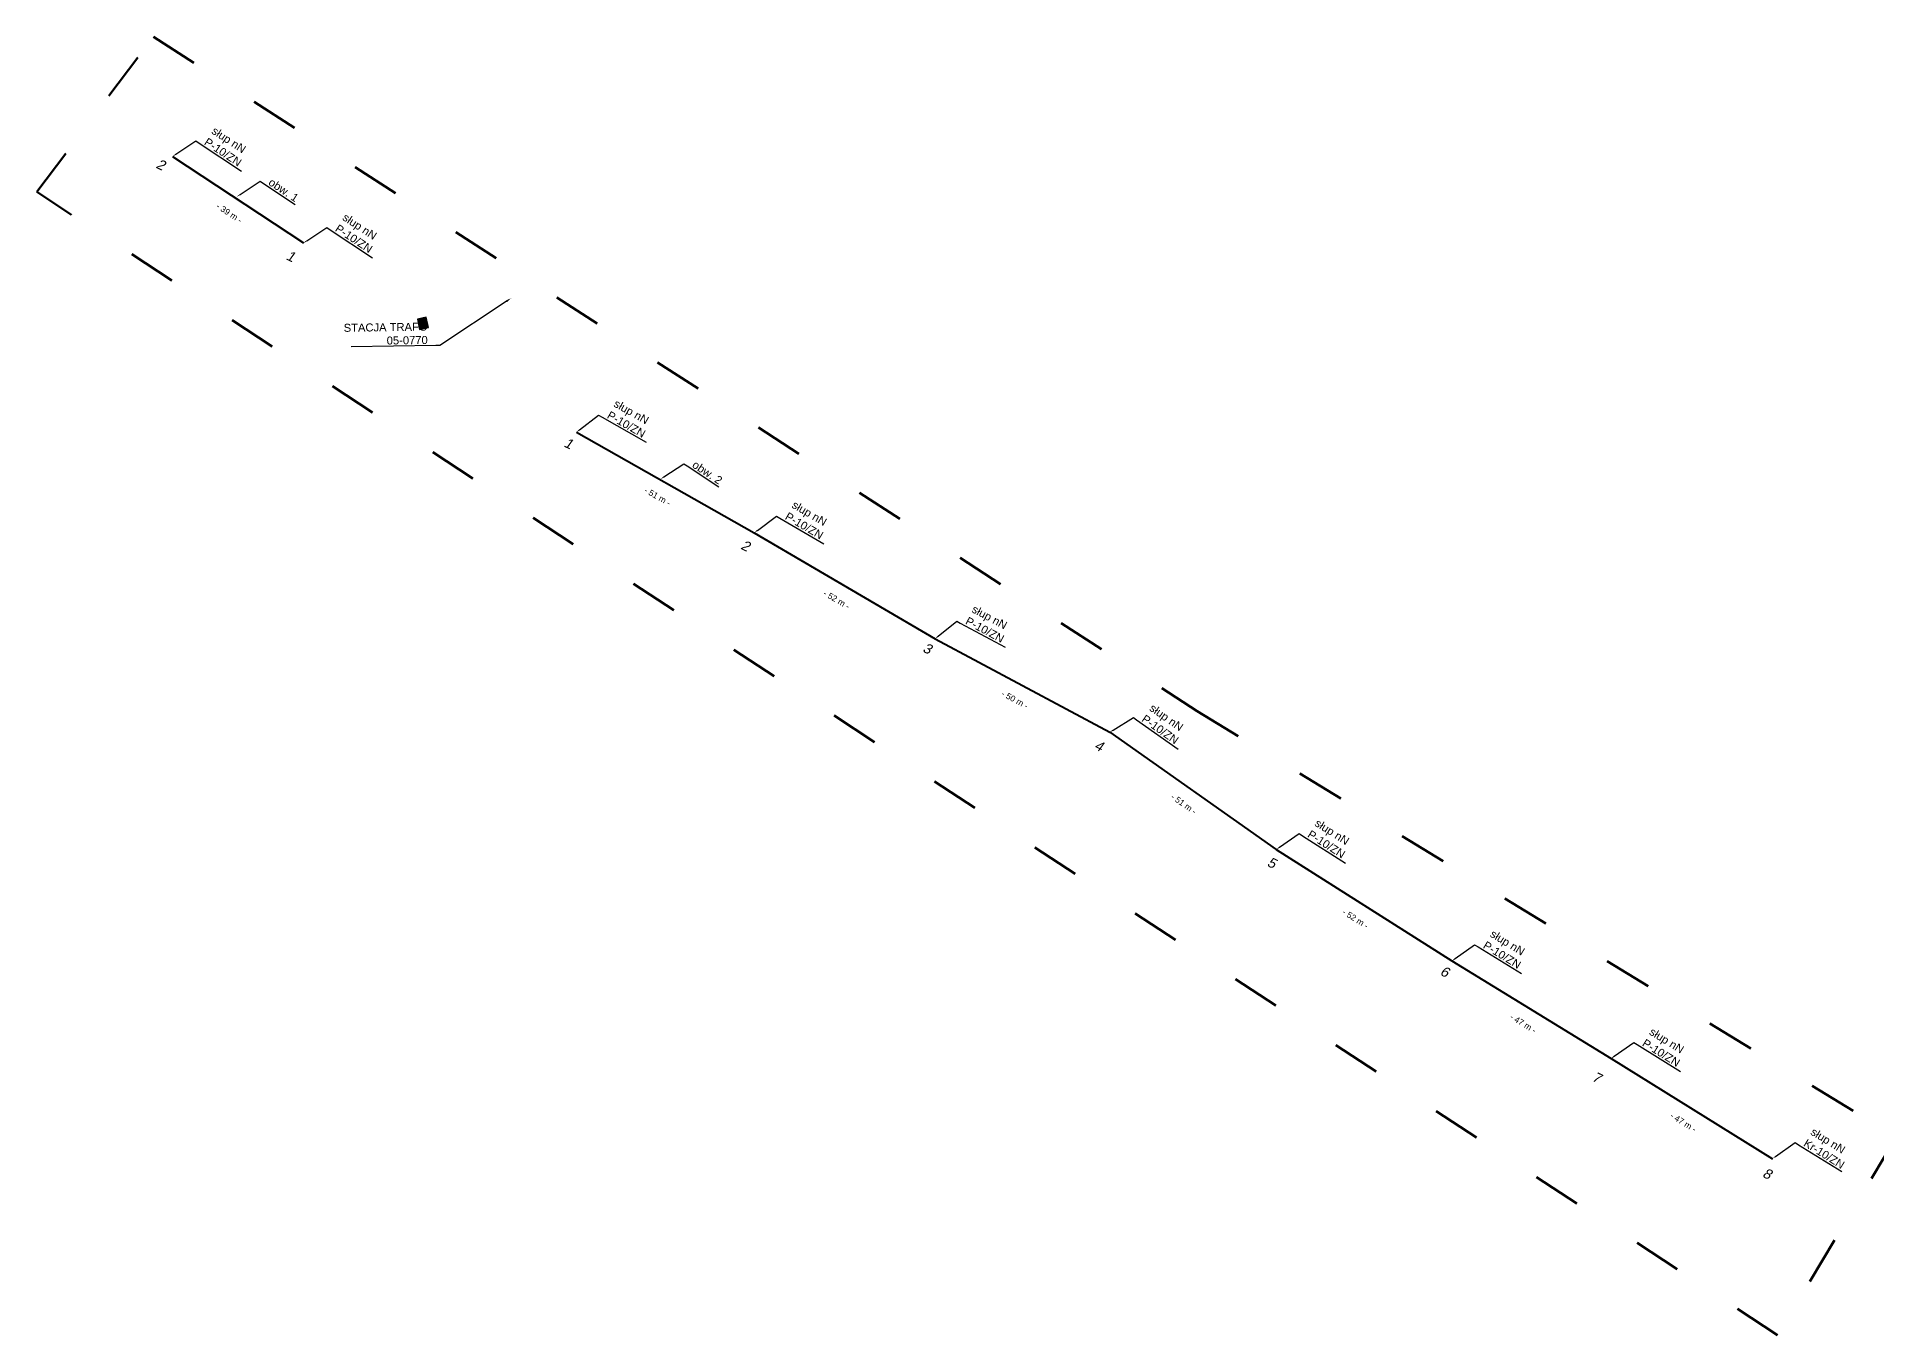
# Model space of a CAD drawing. Header units: metres. Extents: x 7540933 to 7542866, y 5787373 to 5789259.
# Drawn here: x 7540932.6 to 7541392.3, y 5788727.4 to 5789051.7 of the extents above; entities that cross this region are included whole.
import ezdxf
from ezdxf import colors
from ezdxf.entities.mleader import LeaderData, LeaderLine
from ezdxf.math import Vec2, Vec3

# ---------------------------------------------------------------- set-up
doc = ezdxf.new("R2010")
doc.units = ezdxf.units.M
doc.header["$MEASUREMENT"] = 0
doc.linetypes.add('ACAD_ISO03W100', pattern=[30, 12, -18])
for name, color, linetype, lineweight in [('!TELE', 30, 'Continuous', 40), ('!trafo', 6, 'ACAD_ISO03W100', 50), ('_numery slupow etap 4 cz. 2', 7, 'Continuous', 40)]:
    doc.layers.add(name, color=color, linetype=linetype, lineweight=lineweight)
for name, color, linetype in [('!wymiary', 7, 'Continuous'), ('_MM opisy', 7, 'Continuous'), ('_mm trafo', 3, 'Continuous')]:
    doc.layers.add(name, color=color, linetype=linetype)
doc.styles.get("Standard").update_dxf_attribs({"font": 'arial.ttf'})
doc.dimstyles.new('opis linie', dxfattribs={"dimtxt": 1.5, "dimasz": 0.18, "dimexe": 0.18, "dimexo": 0.0625, "dimgap": 2.5, "dimtad": 4, "dimdec": 0, "dimzin": 0, "dimdsep": 46, "dimtxsty": 'Standard', "dimcen": 0.09, "dimse1": 1, "dimse2": 1, "dimsd1": 1, "dimsd2": 1, "dimclrt": 256, "dimadec": 0, "dimazin": 0, "dimtfac": 1, "dimtdec": 0, "dimtofl": 0, "dimtmove": 0, "dimatfit": 3, "dimfxl": 1, "dimtfill": 1, "dimtolj": 1, "dimtzin": 0, "dimarcsym": 0})

# ---------------------------------------------------------------- blocks, each defined once
blk = doc.blocks.new('*D164')
at = {"layer": '!wymiary', "insert": (7540980.72, 5789007.68), "char_height": 1.5, "attachment_point": 5, "rotation": 326.5409, "bg_fill": 3, "box_fill_scale": 1.25, "bg_fill_color": 257, "bg_fill_transparency": 0}
blk.add_mtext('\\A1;- 39 m -', dxfattribs=at)
blk = doc.blocks.new('*D165')
at = {"layer": '!wymiary', "insert": (7541087.74, 5788936.89), "char_height": 1.5, "attachment_point": 5, "rotation": 330.4986, "bg_fill": 3, "box_fill_scale": 1.25, "bg_fill_color": 257, "bg_fill_transparency": 0}
blk.add_mtext('\\A1;- 51 m -', dxfattribs=at)
blk = doc.blocks.new('*D166')
at = {"layer": '!wymiary', "insert": (7541132.5, 5788911.11), "char_height": 1.5, "attachment_point": 5, "rotation": 329.6555, "bg_fill": 3, "box_fill_scale": 1.25, "bg_fill_color": 257, "bg_fill_transparency": 0}
blk.add_mtext('\\A1;- 52 m -', dxfattribs=at)
blk = doc.blocks.new('*D167')
at = {"layer": '!wymiary', "insert": (7541177.06, 5788886.13), "char_height": 1.5, "attachment_point": 5, "rotation": 331.8402, "bg_fill": 3, "box_fill_scale": 1.25, "bg_fill_color": 257, "bg_fill_transparency": 0}
blk.add_mtext('\\A1;- 50 m -', dxfattribs=at)
blk = doc.blocks.new('*D168')
at = {"layer": '!wymiary', "insert": (7541219.26, 5788860.06), "char_height": 1.5, "attachment_point": 5, "rotation": 324.8495, "bg_fill": 3, "box_fill_scale": 1.25, "bg_fill_color": 257, "bg_fill_transparency": 0}
blk.add_mtext('\\A1;- 51 m -', dxfattribs=at)
blk = doc.blocks.new('*D169')
at = {"layer": '!wymiary', "insert": (7541262.18, 5788831.38), "char_height": 1.5, "attachment_point": 5, "rotation": 327.6245, "bg_fill": 3, "box_fill_scale": 1.25, "bg_fill_color": 257, "bg_fill_transparency": 0}
blk.add_mtext('\\A1;- 52 m -', dxfattribs=at)
blk = doc.blocks.new('*D170')
at = {"layer": '!wymiary', "insert": (7541304.08, 5788805.25), "char_height": 1.5, "attachment_point": 5, "rotation": 328.4724, "bg_fill": 3, "box_fill_scale": 1.25, "bg_fill_color": 257, "bg_fill_transparency": 0}
blk.add_mtext('\\A1;- 47 m -', dxfattribs=at)
blk = doc.blocks.new('*D171')
at = {"layer": '!wymiary', "insert": (7541344.1, 5788780.56), "char_height": 1.5, "attachment_point": 5, "rotation": 328.1838, "bg_fill": 3, "box_fill_scale": 1.25, "bg_fill_color": 257, "bg_fill_transparency": 0}
blk.add_mtext('\\A1;- 47 m -', dxfattribs=at)
blk = doc.blocks.new('trafo')
at = {"layer": '_mm trafo'}
h = blk.add_hatch(color=256, dxfattribs=at)
h.dxf.hatch_style = 1
h.paths.add_polyline_path([(-1.15, 1.02), (-0.52, -1.51), (1.64, -0.96), (1.01, 1.59)])
at = {"layer": '_mm trafo', "flags": 128}
blk.add_lwpolyline([(-0.52, -1.52), (1.64, -0.96), (0.98, 1.58), (-1.17, 0.99), (-0.52, -1.52)], close=True, dxfattribs=at)

msp = doc.modelspace()

# ---------------------------------------------------------------- linework, layer by layer
at = {"layer": '!TELE'}
for points in [[(7540966.58, 5789021.84), (7540999.3, 5789000.22)], [(7541067.5, 5788952.95), (7541111.93, 5788927.81), (7541157.13, 5788901.35), (7541200.78, 5788877.98), (7541242.37, 5788848.7), (7541286.3, 5788820.85), (7541326.05, 5788796.46), (7541366.37, 5788771.45)]]:
    msp.add_lwpolyline(points, dxfattribs=at)

# ---------------------------------------------------------------- block references
at = {"rotation": 357.3066721443945}
msp.add_blockref('trafo', (7541028.9, 5788980.11), dxfattribs=at)

# ---------------------------------------------------------------- leaders
at = {"layer": '_mm trafo', "color": 3}
ml = msp.add_multileader_mtext('Standard', dxfattribs=at)
ml.set_content('STACJA TRAFO\\P05-0770', color=3)
ml.set_leader_properties()
ml.build(insert=Vec2(0, 0))
ml.multileader.update_dxf_attribs({"has_text_frame": 1, "text_left_attachment_type": 5, "text_right_attachment_type": 5, "dogleg_length": 1, "arrow_head_size": 1.5})
ctx = ml.context
ctx.base_point, ctx.char_height, ctx.arrow_head_size, ctx.plane_origin, ctx.plane_x_axis, ctx.plane_y_axis = Vec3(7541007.64, 5788974.21), 2, 1.5, Vec3(7541054.46, 5788955.65), Vec3(0.999891, 0.014731), Vec3(-0.014731, 0.999891)
ctx.left_attachment, ctx.right_attachment, ctx.text_align_type, ctx.attachment_type = 5, 5, 2, 2
notes = []
notes.append((ctx, [(0, (1, 1, 0), (7541033.34, 5788974.59), (-0.999891, -0.014731), 1, [(0, [(7541051.22, 5788986.46), (7541033.34, 5788974.59)], 0, [])])]))
ctx.mtext.insert, ctx.mtext.text_direction, ctx.mtext.rotation, ctx.mtext.alignment, ctx.mtext.flow_direction = Vec3(7541030.26, 5788980.32), Vec3(0.999891, 0.014731), 0.014731, 3, 5
for ctx, leaders in notes:
    for number, flags, end, landing, length, lines in leaders:
        leader = LeaderData()
        leader.index, (leader.has_last_leader_line, leader.has_dogleg_vector, leader.attachment_direction) = number, flags
        leader.last_leader_point, leader.dogleg_vector, leader.dogleg_length = Vec3(end), Vec3(landing), length
        for number, points, colour, breaks in lines:
            line = LeaderLine()
            line.index, line.vertices, line.color, line.breaks = number, Vec3.list(points), colors.encode_raw_color(colour), breaks
            leader.lines.append(line)
        ctx.leaders.append(leader)

# ---------------------------------------------------------------- next in the draw order: leaders
at = {"layer": '_MM opisy'}
ml = msp.add_multileader_mtext('Standard', dxfattribs=at)
ml.set_content('\\pxql;słup nN\\PP-10/ZN', color=256)
ml.set_leader_properties()
ml.build(insert=Vec2(0, 0))
ml.multileader.update_dxf_attribs({"has_text_frame": 1, "text_left_attachment_type": 5, "text_right_attachment_type": 5, "dogleg_length": 1, "arrow_head_size": 1})
ctx = ml.context
ctx.base_point, ctx.char_height, ctx.arrow_head_size, ctx.landing_gap_size, ctx.plane_origin, ctx.plane_x_axis, ctx.plane_y_axis = Vec3(7540973.21, 5789025.14), 2, 1, 1, Vec3(7540967.23, 5789019.71), Vec3(0.83428, -0.551342), Vec3(0.551342, 0.83428)
ctx.left_attachment, ctx.right_attachment = 5, 5
notes = []
notes.append((ctx, [(0, (1, 1, 0), (7540972.37, 5789025.69), (0.83428, -0.551342), 1, [(0, [(7540966.58, 5789021.84), (7540972.37, 5789025.69)], 0, [])])]))
ctx.mtext.insert, ctx.mtext.text_direction, ctx.mtext.rotation, ctx.mtext.flow_direction = Vec3(7540977.22, 5789029.4), Vec3(0.83428, -0.551342), 5.699214, 5
ctx.mtext.has_bg_fill, ctx.mtext.bg_color, ctx.mtext.bg_scale_factor, ctx.mtext.bg_transparency, ctx.mtext.use_window_bg_color = 1, -1023410175, 1, 0, 1
ml = msp.add_multileader_mtext('Standard', dxfattribs=at)
ml.set_content('\\pxql;słup nN\\PP-10/ZN', color=256)
ml.set_leader_properties()
ml.build(insert=Vec2(0, 0))
ml.multileader.update_dxf_attribs({"has_text_frame": 1, "text_left_attachment_type": 5, "text_right_attachment_type": 5, "dogleg_length": 1, "arrow_head_size": 1})
ctx = ml.context
ctx.base_point, ctx.char_height, ctx.arrow_head_size, ctx.landing_gap_size, ctx.plane_origin, ctx.plane_x_axis, ctx.plane_y_axis = Vec3(7541073.88, 5788956.7), 2, 1, 1, Vec3(7541068.29, 5788950.87), Vec3(0.870344, -0.492445), Vec3(0.492445, 0.870344)
ctx.left_attachment, ctx.right_attachment = 5, 5
notes.append((ctx, [(0, (1, 1, 0), (7541073.01, 5788957.19), (0.870344, -0.492445), 1, [(0, [(7541067.5, 5788952.95), (7541073.01, 5788957.19)], 0, [])])]))
ctx.mtext.insert, ctx.mtext.text_direction, ctx.mtext.rotation, ctx.mtext.flow_direction = Vec3(7541077.59, 5788961.23), Vec3(0.870344, -0.492445), 5.768288, 5
ctx.mtext.has_bg_fill, ctx.mtext.bg_color, ctx.mtext.bg_scale_factor, ctx.mtext.bg_transparency, ctx.mtext.use_window_bg_color = 1, -1023410175, 1, 0, 1
ml = msp.add_multileader_mtext('Standard', dxfattribs=at)
ml.set_content('\\pxql;słup nN\\PP-10/ZN', color=256)
ml.set_leader_properties()
ml.build(insert=Vec2(0, 0))
ml.multileader.update_dxf_attribs({"has_text_frame": 1, "text_left_attachment_type": 5, "text_right_attachment_type": 5, "dogleg_length": 1, "arrow_head_size": 1})
ctx = ml.context
ctx.base_point, ctx.char_height, ctx.arrow_head_size, ctx.landing_gap_size, ctx.plane_origin, ctx.plane_x_axis, ctx.plane_y_axis = Vec3(7541118.37, 5788931.46), 2, 1, 1, Vec3(7541112.69, 5788925.72), Vec3(0.863004, -0.505198), Vec3(0.505198, 0.863004)
ctx.left_attachment, ctx.right_attachment = 5, 5
notes.append((ctx, [(0, (1, 1, 0), (7541117.5, 5788931.97), (0.863004, -0.505198), 1, [(0, [(7541111.93, 5788927.81), (7541117.5, 5788931.97)], 0, [])])]))
ctx.mtext.insert, ctx.mtext.text_direction, ctx.mtext.rotation, ctx.mtext.flow_direction = Vec3(7541122.14, 5788935.94), Vec3(0.863004, -0.505198), 5.753574, 5
ctx.mtext.has_bg_fill, ctx.mtext.bg_color, ctx.mtext.bg_scale_factor, ctx.mtext.bg_transparency, ctx.mtext.use_window_bg_color = 1, -1023410175, 1, 0, 1
ml = msp.add_multileader_mtext('Standard', dxfattribs=at)
ml.set_content('\\pxql;słup nN\\PP-10/ZN', color=256)
ml.set_leader_properties()
ml.build(insert=Vec2(0, 0))
ml.multileader.update_dxf_attribs({"has_text_frame": 1, "text_left_attachment_type": 5, "text_right_attachment_type": 5, "dogleg_length": 1, "arrow_head_size": 1})
ctx = ml.context
ctx.base_point, ctx.char_height, ctx.arrow_head_size, ctx.landing_gap_size, ctx.plane_origin, ctx.plane_x_axis, ctx.plane_y_axis = Vec3(7541163.43, 5788905.25), 2, 1, 1, Vec3(7541157.98, 5788899.29), Vec3(0.881635, -0.471933), Vec3(0.471933, 0.881635)
ctx.left_attachment, ctx.right_attachment = 5, 5
notes.append((ctx, [(0, (1, 1, 0), (7541162.54, 5788905.72), (0.881635, -0.471933), 1, [(0, [(7541157.13, 5788901.35), (7541162.54, 5788905.72)], 0, [])])]))
ctx.mtext.insert, ctx.mtext.text_direction, ctx.mtext.rotation, ctx.mtext.flow_direction = Vec3(7541167.03, 5788909.86), Vec3(0.881635, -0.471933), 5.791704, 5
ctx.mtext.has_bg_fill, ctx.mtext.bg_color, ctx.mtext.bg_scale_factor, ctx.mtext.bg_transparency, ctx.mtext.use_window_bg_color = 1, -1023410175, 1, 0, 1
ml = msp.add_multileader_mtext('Standard', dxfattribs=at)
ml.set_content('\\pxql;słup nN\\PP-10/ZN', color=256)
ml.set_leader_properties()
ml.build(insert=Vec2(0, 0))
ml.multileader.update_dxf_attribs({"has_text_frame": 1, "text_left_attachment_type": 5, "text_right_attachment_type": 5, "dogleg_length": 1, "arrow_head_size": 1})
ctx = ml.context
ctx.base_point, ctx.char_height, ctx.arrow_head_size, ctx.landing_gap_size, ctx.plane_origin, ctx.plane_x_axis, ctx.plane_y_axis = Vec3(7541207.5, 5788881.09), 2, 1, 1, Vec3(7541201.37, 5788875.83), Vec3(0.817643, -0.575726), Vec3(0.575726, 0.817643)
ctx.left_attachment, ctx.right_attachment = 5, 5
notes.append((ctx, [(0, (1, 1, 0), (7541206.68, 5788881.66), (0.817643, -0.575726), 1, [(0, [(7541200.78, 5788877.98), (7541206.68, 5788881.66)], 0, [])])]))
ctx.mtext.insert, ctx.mtext.text_direction, ctx.mtext.rotation, ctx.mtext.flow_direction = Vec3(7541211.64, 5788885.23), Vec3(0.817643, -0.575726), 5.669694, 5
ctx.mtext.has_bg_fill, ctx.mtext.bg_color, ctx.mtext.bg_scale_factor, ctx.mtext.bg_transparency, ctx.mtext.use_window_bg_color = 1, -1023410175, 1, 0, 1
ml = msp.add_multileader_mtext('Standard', dxfattribs=at)
ml.set_content('\\pxql;słup nN\\PP-10/ZN', color=256)
ml.set_leader_properties()
ml.build(insert=Vec2(0, 0))
ml.multileader.update_dxf_attribs({"has_text_frame": 1, "text_left_attachment_type": 5, "text_right_attachment_type": 5, "dogleg_length": 1, "arrow_head_size": 1})
ctx = ml.context
ctx.base_point, ctx.char_height, ctx.arrow_head_size, ctx.landing_gap_size, ctx.plane_origin, ctx.plane_x_axis, ctx.plane_y_axis = Vec3(7541248.93, 5788852.12), 2, 1, 1, Vec3(7541243.06, 5788846.58), Vec3(0.844557, -0.535466), Vec3(0.535466, 0.844557)
ctx.left_attachment, ctx.right_attachment = 5, 5
notes.append((ctx, [(0, (1, 1, 0), (7541248.09, 5788852.66), (0.844557, -0.535466), 1, [(0, [(7541242.37, 5788848.7), (7541248.09, 5788852.66)], 0, [])])]))
ctx.mtext.insert, ctx.mtext.text_direction, ctx.mtext.rotation, ctx.mtext.flow_direction = Vec3(7541252.87, 5788856.46), Vec3(0.844557, -0.535466), 5.718125, 5
ctx.mtext.has_bg_fill, ctx.mtext.bg_color, ctx.mtext.bg_scale_factor, ctx.mtext.bg_transparency, ctx.mtext.use_window_bg_color = 1, -1023410175, 1, 0, 1
ml = msp.add_multileader_mtext('Standard', dxfattribs=at)
ml.set_content('\\pxql;słup nN\\PP-10/ZN', color=256)
ml.set_leader_properties()
ml.build(insert=Vec2(0, 0))
ml.multileader.update_dxf_attribs({"has_text_frame": 1, "text_left_attachment_type": 5, "text_right_attachment_type": 5, "dogleg_length": 1, "arrow_head_size": 1})
ctx = ml.context
ctx.base_point, ctx.char_height, ctx.arrow_head_size, ctx.landing_gap_size, ctx.plane_origin, ctx.plane_x_axis, ctx.plane_y_axis = Vec3(7541292.81, 5788824.37), 2, 1, 1, Vec3(7541287.02, 5788818.74), Vec3(0.852389, -0.522909), Vec3(0.522909, 0.852389)
ctx.left_attachment, ctx.right_attachment = 5, 5
notes.append((ctx, [(0, (1, 1, 0), (7541291.96, 5788824.89), (0.852389, -0.522909), 1, [(0, [(7541286.3, 5788820.85), (7541291.96, 5788824.89)], 0, [])])]))
ctx.mtext.insert, ctx.mtext.text_direction, ctx.mtext.rotation, ctx.mtext.flow_direction = Vec3(7541296.68, 5788828.76), Vec3(0.852389, -0.522909), 5.732925, 5
ctx.mtext.has_bg_fill, ctx.mtext.bg_color, ctx.mtext.bg_scale_factor, ctx.mtext.bg_transparency, ctx.mtext.use_window_bg_color = 1, -1023410175, 1, 0, 1
ml = msp.add_multileader_mtext('Standard', dxfattribs=at)
ml.set_content('\\pxql;słup nN\\PP-10/ZN', color=256)
ml.set_leader_properties()
ml.build(insert=Vec2(0, 0))
ml.multileader.update_dxf_attribs({"has_text_frame": 1, "text_left_attachment_type": 5, "text_right_attachment_type": 5, "dogleg_length": 1, "arrow_head_size": 1})
ctx = ml.context
ctx.base_point, ctx.char_height, ctx.arrow_head_size, ctx.landing_gap_size, ctx.plane_origin, ctx.plane_x_axis, ctx.plane_y_axis = Vec3(7541332.58, 5788799.95), 2, 1, 1, Vec3(7541326.76, 5788794.35), Vec3(0.849744, -0.527196), Vec3(0.527196, 0.849744)
ctx.left_attachment, ctx.right_attachment = 5, 5
notes.append((ctx, [(0, (1, 1, 0), (7541331.73, 5788800.48), (0.849744, -0.527196), 1, [(0, [(7541326.05, 5788796.46), (7541331.73, 5788800.48)], 0, [])])]))
ctx.mtext.insert, ctx.mtext.text_direction, ctx.mtext.rotation, ctx.mtext.flow_direction = Vec3(7541336.47, 5788804.32), Vec3(0.849744, -0.527196), 5.727888, 5
ctx.mtext.has_bg_fill, ctx.mtext.bg_color, ctx.mtext.bg_scale_factor, ctx.mtext.bg_transparency, ctx.mtext.use_window_bg_color = 1, -1023410175, 1, 0, 1
ml = msp.add_multileader_mtext('Standard', dxfattribs=at)
ml.set_content('\\pxql;słup nN\\PKr-10/ZN', color=256)
ml.set_leader_properties()
ml.build(insert=Vec2(0, 0))
ml.multileader.update_dxf_attribs({"has_text_frame": 1, "text_left_attachment_type": 5, "text_right_attachment_type": 5, "dogleg_length": 1, "arrow_head_size": 1})
ctx = ml.context
ctx.base_point, ctx.char_height, ctx.arrow_head_size, ctx.landing_gap_size, ctx.plane_origin, ctx.plane_x_axis, ctx.plane_y_axis = Vec3(7541372.9, 5788774.94), 2, 1, 1, Vec3(7541367.08, 5788769.34), Vec3(0.849744, -0.527196), Vec3(0.527196, 0.849744)
ctx.left_attachment, ctx.right_attachment = 5, 5
notes.append((ctx, [(0, (1, 1, 0), (7541372.05, 5788775.46), (0.849744, -0.527196), 1, [(0, [(7541366.37, 5788771.45), (7541372.05, 5788775.46)], 0, [])])]))
ctx.mtext.insert, ctx.mtext.text_direction, ctx.mtext.rotation, ctx.mtext.flow_direction = Vec3(7541376.79, 5788779.31), Vec3(0.849744, -0.527196), 5.727888, 5
ctx.mtext.has_bg_fill, ctx.mtext.bg_color, ctx.mtext.bg_scale_factor, ctx.mtext.bg_transparency, ctx.mtext.use_window_bg_color = 1, -1023410175, 1, 0, 1
for ctx, leaders in notes:
    for number, flags, end, landing, length, lines in leaders:
        leader = LeaderData()
        leader.index, (leader.has_last_leader_line, leader.has_dogleg_vector, leader.attachment_direction) = number, flags
        leader.last_leader_point, leader.dogleg_vector, leader.dogleg_length = Vec3(end), Vec3(landing), length
        for number, points, colour, breaks in lines:
            line = LeaderLine()
            line.index, line.vertices, line.color, line.breaks = number, Vec3.list(points), colors.encode_raw_color(colour), breaks
            leader.lines.append(line)
        ctx.leaders.append(leader)

# ---------------------------------------------------------------- next in the draw order: dimensions: what is measured, and where the dimension line sits
at = {"layer": '!wymiary'}
for p1, p2, picture, middle in [((7540966.58, 5789021.84), (7540999.3, 5789000.22), '*D164', (7540980.72, 5789007.68)), ((7541067.5, 5788952.95), (7541111.93, 5788927.81), '*D165', (7541087.74, 5788936.89))]:
    dim = msp.add_aligned_dim(p1=p1, p2=p2, distance=-0.75, dimstyle='opis linie', override={"dimpost": '- <> m -'}, dxfattribs=at)
    dim.commit()
    dim.dimension.update_dxf_attribs({"geometry": picture, "text_midpoint": middle})

# ---------------------------------------------------------------- next in the draw order: texts
at = {"layer": '_numery slupow etap 4 cz. 2', "oblique": 10}
for s, p in [('2', (7540962.24, 5789019.07)), ('1', (7541064.17, 5788949.44))]:
    msp.add_text(s, height=2.5, rotation=334.2298, dxfattribs=at).set_placement(p)

# ---------------------------------------------------------------- next in the draw order: dimensions: what is measured, and where the dimension line sits
at = {"layer": '!wymiary'}
dim = msp.add_aligned_dim(p1=(7541111.93, 5788927.81), p2=(7541157.13, 5788901.35), distance=-0.75, dimstyle='opis linie', override={"dimpost": '- <> m -'}, dxfattribs=at)
dim.commit()
dim.dimension.update_dxf_attribs({"geometry": '*D166', "text_midpoint": (7541132.5, 5788911.11)})

# ---------------------------------------------------------------- next in the draw order: texts
at = {"layer": '_numery slupow etap 4 cz. 2', "oblique": 10}
msp.add_text('2', height=2.5, rotation=334.2298, dxfattribs=at).set_placement((7541108.37, 5788923.87))

# ---------------------------------------------------------------- next in the draw order: dimensions: what is measured, and where the dimension line sits
at = {"layer": '!wymiary'}
dim = msp.add_aligned_dim(p1=(7541157.13, 5788901.35), p2=(7541200.78, 5788877.98), distance=-0.75, dimstyle='opis linie', override={"dimpost": '- <> m -'}, dxfattribs=at)
dim.commit()
dim.dimension.update_dxf_attribs({"geometry": '*D167', "text_midpoint": (7541177.06, 5788886.13)})

# ---------------------------------------------------------------- next in the draw order: texts
at = {"layer": '_numery slupow etap 4 cz. 2', "oblique": 10}
msp.add_text('3', height=2.5, rotation=334.2298, dxfattribs=at).set_placement((7541153.82, 5788898.21))

# ---------------------------------------------------------------- next in the draw order: dimensions: what is measured, and where the dimension line sits
at = {"layer": '!wymiary'}
dim = msp.add_aligned_dim(p1=(7541200.78, 5788877.98), p2=(7541242.37, 5788848.7), distance=-0.75, dimstyle='opis linie', override={"dimpost": '- <> m -'}, dxfattribs=at)
dim.commit()
dim.dimension.update_dxf_attribs({"geometry": '*D168', "text_midpoint": (7541219.26, 5788860.06)})

# ---------------------------------------------------------------- next in the draw order: texts
at = {"layer": '_numery slupow etap 4 cz. 2', "oblique": 10}
msp.add_text('4', height=2.5, rotation=334.2298, dxfattribs=at).set_placement((7541196.72, 5788873.89))

# ---------------------------------------------------------------- next in the draw order: dimensions: what is measured, and where the dimension line sits
at = {"layer": '!wymiary'}
dim = msp.add_aligned_dim(p1=(7541242.37, 5788848.7), p2=(7541286.3, 5788820.85), distance=-0.75, dimstyle='opis linie', override={"dimpost": '- <> m -'}, dxfattribs=at)
dim.commit()
dim.dimension.update_dxf_attribs({"geometry": '*D169', "text_midpoint": (7541262.18, 5788831.38)})

# ---------------------------------------------------------------- next in the draw order: texts
at = {"layer": '_numery slupow etap 4 cz. 2', "oblique": 10}
msp.add_text('5', height=2.5, rotation=334.2298, dxfattribs=at).set_placement((7541239.9, 5788844.68))

# ---------------------------------------------------------------- next in the draw order: dimensions: what is measured, and where the dimension line sits
at = {"layer": '!wymiary'}
dim = msp.add_aligned_dim(p1=(7541286.3, 5788820.85), p2=(7541326.05, 5788796.46), distance=-0.75, dimstyle='opis linie', override={"dimpost": '- <> m -'}, dxfattribs=at)
dim.commit()
dim.dimension.update_dxf_attribs({"geometry": '*D170', "text_midpoint": (7541304.08, 5788805.25)})

# ---------------------------------------------------------------- next in the draw order: texts
at = {"layer": '_numery slupow etap 4 cz. 2', "oblique": 10}
msp.add_text('6', height=2.5, rotation=334.2298, dxfattribs=at).set_placement((7541283.12, 5788817.47))

# ---------------------------------------------------------------- next in the draw order: dimensions: what is measured, and where the dimension line sits
at = {"layer": '!wymiary'}
dim = msp.add_aligned_dim(p1=(7541326.05, 5788796.46), p2=(7541366.37, 5788771.45), distance=-0.75, dimstyle='opis linie', override={"dimpost": '- <> m -'}, dxfattribs=at)
dim.commit()
dim.dimension.update_dxf_attribs({"geometry": '*D171', "text_midpoint": (7541344.1, 5788780.56)})

# ---------------------------------------------------------------- next in the draw order: linework, layer by layer
at = {"layer": '!trafo', "color": 3}
msp.add_lwpolyline([(7540932.63, 5789012.97), (7540961.78, 5789051.72), (7541222.63, 5788883.28), (7541397.33, 5788776.82), (7541367.65, 5788727.36)], close=True, dxfattribs=at)

# ---------------------------------------------------------------- next in the draw order: texts
at = {"layer": '_numery slupow etap 4 cz. 2', "oblique": 10}
for s, p in [('7', (7541321.13, 5788791.03)), ('8', (7541363.72, 5788767))]:
    msp.add_text(s, height=2.5, rotation=334.2298, dxfattribs=at).set_placement(p)

# ---------------------------------------------------------------- next in the draw order: leaders
at = {"layer": '_MM opisy'}
ml = msp.add_multileader_mtext('Standard', dxfattribs=at)
ml.set_content('\\pxql;słup nN\\PP-10/ZN', color=256)
ml.set_leader_properties()
ml.build(insert=Vec2(0, 0))
ml.multileader.update_dxf_attribs({"has_text_frame": 1, "text_left_attachment_type": 5, "text_right_attachment_type": 5, "dogleg_length": 1, "arrow_head_size": 1})
ctx = ml.context
ctx.base_point, ctx.char_height, ctx.arrow_head_size, ctx.landing_gap_size, ctx.plane_origin, ctx.plane_x_axis, ctx.plane_y_axis = Vec3(7541005.92, 5789003.52), 2, 1, 1, Vec3(7540999.95, 5788998.09), Vec3(0.83428, -0.551342), Vec3(0.551342, 0.83428)
ctx.left_attachment, ctx.right_attachment = 5, 5
notes = []
notes.append((ctx, [(0, (1, 1, 0), (7541005.09, 5789004.07), (0.83428, -0.551342), 1, [(0, [(7540999.3, 5789000.22), (7541005.09, 5789004.07)], 0, [])])]))
ctx.mtext.insert, ctx.mtext.text_direction, ctx.mtext.rotation, ctx.mtext.flow_direction = Vec3(7541009.94, 5789007.78), Vec3(0.83428, -0.551342), 5.699214, 5
ctx.mtext.has_bg_fill, ctx.mtext.bg_color, ctx.mtext.bg_scale_factor, ctx.mtext.bg_transparency, ctx.mtext.use_window_bg_color = 1, -1023410175, 1, 0, 1
at = {"layer": '_MM opisy', "color": 1}
ml = msp.add_multileader_mtext('Standard', dxfattribs=at)
ml.set_content('\\pxql;obw. 2', color=1)
ml.set_leader_properties()
ml.build(insert=Vec2(0, 0))
ml.multileader.update_dxf_attribs({"has_text_frame": 1, "text_left_attachment_type": 5, "text_right_attachment_type": 5, "dogleg_length": 1, "arrow_head_size": 1})
ctx = ml.context
ctx.base_point, ctx.char_height, ctx.arrow_head_size, ctx.landing_gap_size, ctx.plane_origin, ctx.plane_x_axis, ctx.plane_y_axis = Vec3(7541095.17, 5788944.53), 2, 1, 1, Vec3(7541089.19, 5788939.1), Vec3(0.83428, -0.551342), Vec3(0.551342, 0.83428)
ctx.left_attachment, ctx.right_attachment = 5, 5
notes.append((ctx, [(0, (1, 1, 0), (7541094.33, 5788945.08), (0.83428, -0.551342), 1, [(0, [(7541088.54, 5788941.23), (7541094.33, 5788945.08)], 0, [])])]))
ctx.mtext.insert, ctx.mtext.text_direction, ctx.mtext.rotation, ctx.mtext.flow_direction = Vec3(7541097.33, 5788945.99), Vec3(0.83428, -0.551342), 5.699214, 5
ctx.mtext.has_bg_fill, ctx.mtext.bg_color, ctx.mtext.bg_scale_factor, ctx.mtext.bg_transparency, ctx.mtext.use_window_bg_color = 1, -1023410175, 1, 0, 1
for ctx, leaders in notes:
    for number, flags, end, landing, length, lines in leaders:
        leader = LeaderData()
        leader.index, (leader.has_last_leader_line, leader.has_dogleg_vector, leader.attachment_direction) = number, flags
        leader.last_leader_point, leader.dogleg_vector, leader.dogleg_length = Vec3(end), Vec3(landing), length
        for number, points, colour, breaks in lines:
            line = LeaderLine()
            line.index, line.vertices, line.color, line.breaks = number, Vec3.list(points), colors.encode_raw_color(colour), breaks
            leader.lines.append(line)
        ctx.leaders.append(leader)

# ---------------------------------------------------------------- next in the draw order: texts
at = {"layer": '_numery slupow etap 4 cz. 2', "oblique": 10}
msp.add_text('1', height=2.5, rotation=334.2298, dxfattribs=at).set_placement((7540994.73, 5788996.2))

# ---------------------------------------------------------------- next in the draw order: leaders
at = {"layer": '_MM opisy', "color": 1}
ml = msp.add_multileader_mtext('Standard', dxfattribs=at)
ml.set_content('\\pxql;obw. 1', color=1)
ml.set_leader_properties()
ml.build(insert=Vec2(0, 0))
ml.multileader.update_dxf_attribs({"has_text_frame": 1, "text_left_attachment_type": 5, "text_right_attachment_type": 5, "dogleg_length": 1, "arrow_head_size": 1})
ctx = ml.context
ctx.base_point, ctx.char_height, ctx.arrow_head_size, ctx.landing_gap_size, ctx.plane_origin, ctx.plane_x_axis, ctx.plane_y_axis = Vec3(7540989.27, 5789015.09), 2, 1, 1, Vec3(7540983.29, 5789009.66), Vec3(0.83428, -0.551342), Vec3(0.551342, 0.83428)
ctx.left_attachment, ctx.right_attachment = 5, 5
notes = []
notes.append((ctx, [(0, (1, 1, 0), (7540988.44, 5789015.64), (0.83428, -0.551342), 1, [(0, [(7540982.64, 5789011.79), (7540988.44, 5789015.64)], 0, [])])]))
ctx.mtext.insert, ctx.mtext.text_direction, ctx.mtext.rotation, ctx.mtext.flow_direction = Vec3(7540991.43, 5789016.55), Vec3(0.83428, -0.551342), 5.699214, 5
ctx.mtext.has_bg_fill, ctx.mtext.bg_color, ctx.mtext.bg_scale_factor, ctx.mtext.bg_transparency, ctx.mtext.use_window_bg_color = 1, -1023410175, 1, 0, 1
for ctx, leaders in notes:
    for number, flags, end, landing, length, lines in leaders:
        leader = LeaderData()
        leader.index, (leader.has_last_leader_line, leader.has_dogleg_vector, leader.attachment_direction) = number, flags
        leader.last_leader_point, leader.dogleg_vector, leader.dogleg_length = Vec3(end), Vec3(landing), length
        for number, points, colour, breaks in lines:
            line = LeaderLine()
            line.index, line.vertices, line.color, line.breaks = number, Vec3.list(points), colors.encode_raw_color(colour), breaks
            leader.lines.append(line)
        ctx.leaders.append(leader)

doc.saveas('drawing.dxf')
